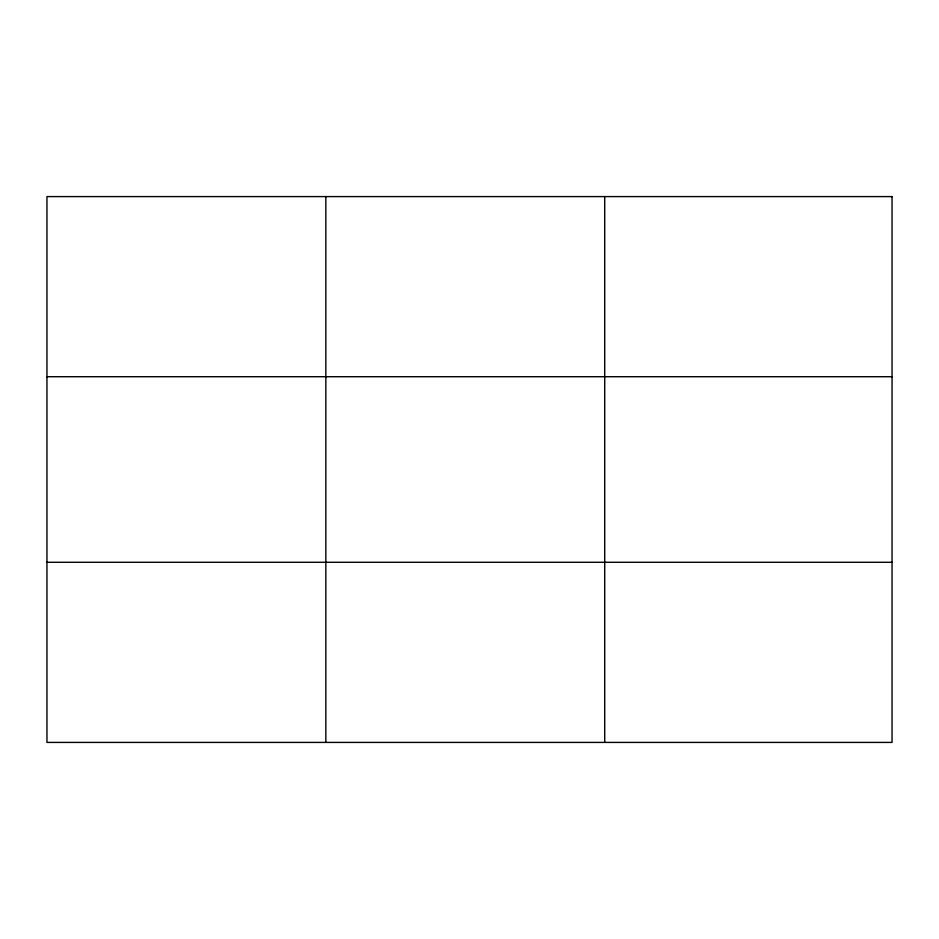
<?xml version="1.0" encoding="UTF-8"?>
<svg xmlns="http://www.w3.org/2000/svg" width="939" height="939" viewBox="0 0 939 939"><rect width="100%" height="100%" fill="white"/><g stroke="black" fill="none" stroke-linecap="round" stroke-linejoin="round"><path stroke-width="1.41" d="M325.833 742.409L325.833 196.591M604.716 742.409L604.716 196.591M46.95 376.715L892.05 376.715M46.95 562.285L892.05 562.285M892.05 196.591L892.05 742.409L46.95 742.409L46.95 196.591L892.05 196.591"/></g></svg>
